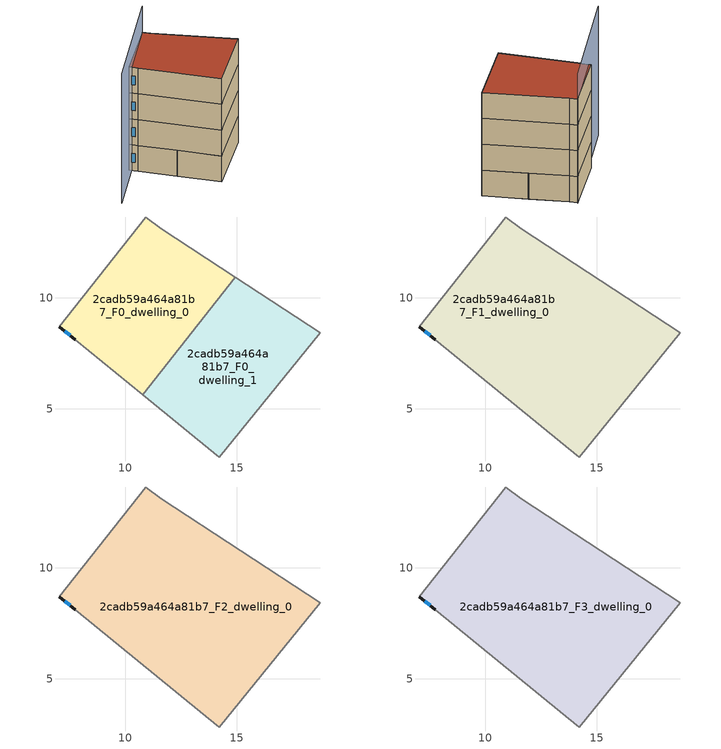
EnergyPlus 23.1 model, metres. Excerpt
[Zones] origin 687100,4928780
2cadb59a464a81b7_F0_dwelling_0
 floor ground (EU_floor_Construction): 10.78,5.65 14.94,10.92 11.62,13.09 10.93,13.62 7.03,8.7 7.76,8.1 z0
 wall outside (EU_wall_Construction): 7.76,8.1 7.03,8.7 z0:3
 wall adiabatic (EU_wall_Construction): 10.78,5.65 7.76,8.1 / 7.03,8.7 10.93,13.62 11.62,13.09 14.94,10.92 z0:3
 wall to 2cadb59a464a81b7_F0_dwelling_1 (EU_wall_Construction): 14.95,10.92 10.78,5.65 z0:3
 window (EU_Window_Construction): 7.52,8.3 7.28,8.5 z1:2
2cadb59a464a81b7_F0_dwelling_1
 floor ground (EU_floor_Construction): 14.22,2.84 18.76,8.42 14.94,10.92 10.78,5.65 z0
 wall adiabatic (EU_wall_Construction): 14.94,10.92 18.76,8.42 14.22,2.84 10.78,5.65 z0:3
2cadb59a464a81b7_F1_dwelling_0
 floor to 2cadb59a464a81b7_F0_dwelling_0 (EU_floor_Construction): 10.78,5.65 14.94,10.92 11.62,13.09 10.93,13.62 7.03,8.7 7.76,8.1 z3
 floor to 2cadb59a464a81b7_F0_dwelling_1 (EU_floor_Construction): 14.22,2.84 18.76,8.42 14.94,10.92 10.78,5.65 z3
 wall outside (EU_wall_Construction): 7.76,8.1 7.03,8.7 z3:6
 wall adiabatic (EU_wall_Construction): 7.03,8.7 10.93,13.62 11.62,13.09 18.76,8.42 14.22,2.84 7.76,8.1 z3:6
 window (EU_Window_Construction): 7.52,8.3 7.28,8.5 z4:5
2cadb59a464a81b7_F2_dwelling_0
 floor to 2cadb59a464a81b7_F1_dwelling_0 (EU_floor_Construction): 14.22,2.84 18.76,8.42 11.62,13.09 10.93,13.62 7.03,8.7 7.76,8.1 z6
 wall outside (EU_wall_Construction): 7.76,8.1 7.03,8.7 z6:9
 wall adiabatic (EU_wall_Construction): 7.03,8.7 10.93,13.62 11.62,13.09 18.76,8.42 14.22,2.84 7.76,8.1 z6:9
 window (EU_Window_Construction): 7.52,8.3 7.28,8.5 z7:8
2cadb59a464a81b7_F3_dwelling_0
 floor to 2cadb59a464a81b7_F2_dwelling_0 (EU_floor_Construction): 14.22,2.84 18.76,8.42 11.62,13.09 10.93,13.62 7.03,8.7 7.76,8.1 z9
 wall outside (EU_wall_Construction): 7.76,8.1 7.03,8.7 z9:12
 wall adiabatic (EU_wall_Construction): 7.03,8.7 10.93,13.62 11.62,13.09 18.76,8.42 14.22,2.84 7.76,8.1 z9:12
 window (EU_Window_Construction): 7.52,8.3 7.28,8.5 z10:11
 roof outside (EU_roof_Construction): 18.76,8.42 14.22,2.84 7.76,8.1 7.03,8.7 10.93,13.62 11.62,13.09 z12
shading: 10.97,13.68 3.86,3.81 z0:15
[Building]
EU S2 Campaign: North Axis=0; Terrain=City; Solar Distribution=FullExterior
[Site:Location]
Bologna: Latitude=44.5; Longitude=11.25; Time Zone=1; Elevation=37
[SizingPeriod:WeatherFileDays]
AnnualSizingPeriod: Begin Month=1; Begin Day of Month=1; End Month=12; End Day of Month=31; Day of Week for Start Day=Monday; Use Weather File Daylight Saving Period=No; Use Weather File Rain and Snow Indicators=No
[MATERIAL]
EU_InternalMass_Material: Roughness=MediumRough; Thickness=0.1; Conductivity=1; Density=1800; Specific Heat=900; Thermal Absorptance=0.9; Solar Absorptance=0.7; Visible Absorptance=0.7
[MATERIAL:NOMASS] Roughness=MediumRough; Thermal Absorptance=0.9; Solar Absorptance=0.7; Visible Absorptance=0.7
Name | Thermal Resistance
EU_wall_NoMass | 0.937881
EU_roof_NoMass | 0.548572
EU_floor_NoMass | 0.71348
[WINDOWMATERIAL:SIMPLEGLAZINGSYSTEM]
EU_Window_SimpleGlazing: UFactor=4.25633; Solar Heat Gain Coefficient=0.85; Visible Transmittance=0.85
[CONSTRUCTION]
EU_wall_Construction: EU_wall_NoMass
EU_roof_Construction: EU_roof_NoMass
EU_floor_Construction: EU_floor_NoMass
EU_InternalMass_Construction: EU_InternalMass_Material
EU_Window_Construction: EU_Window_SimpleGlazing
[ZONE] Type=1; Multiplier=1; Ceiling Height=autocalculate; Floor Area=autocalculate; Part of Total Floor Area=Yes
Name | Volume
2cadb59a464a81b7_F0_dwelling_0 | 93.78
2cadb59a464a81b7_F1_dwelling_0; 2cadb59a464a81b7_F2_dwelling_0; 2cadb59a464a81b7_F3_dwelling_0 | 187.55
2cadb59a464a81b7_F0_dwelling_1 | 93.7786
[INTERNALMASS] Construction=EU_InternalMass_Construction
Name | Zone or ZoneList | Surface Area
2cadb59a464a81b7_F0_dwelling_0_EU_InternalMass | 2cadb59a464a81b7_F0_dwelling_0 | 31.2601
2cadb59a464a81b7_F0_dwelling_1_EU_InternalMass | 2cadb59a464a81b7_F0_dwelling_1 | 31.2595
2cadb59a464a81b7_F1_dwelling_0_EU_InternalMass | 2cadb59a464a81b7_F1_dwelling_0 | 62.5168
2cadb59a464a81b7_F2_dwelling_0_EU_InternalMass | 2cadb59a464a81b7_F2_dwelling_0 | 62.5168
2cadb59a464a81b7_F3_dwelling_0_EU_InternalMass | 2cadb59a464a81b7_F3_dwelling_0 | 62.5168
[OTHEREQUIPMENT] Fuel Type=Electricity; Design Level Calculation Method=Watts/Area; Power per Zone Floor Area=1; Fraction Latent=0; Fraction Radiant=0; Fraction Lost=0; Carbon Dioxide Generation Rate=0; EndUse Subcategory=EU_Step8_InternalGains
Name | Zone or ZoneList or Space or SpaceList | Schedule
EU_Step8_InternalGain_2cadb59a464a81b7_F0_dwelling_0_f000 | 2cadb59a464a81b7_F0_dwelling_0 | EU_Step8_GainSchedule_2cadb59a464a81b7_F0_dwelling_0_f000
EU_Step8_InternalGain_2cadb59a464a81b7_F0_dwelling_1_f000 | 2cadb59a464a81b7_F0_dwelling_1 | EU_Step8_GainSchedule_2cadb59a464a81b7_F0_dwelling_1_f000
EU_Step8_InternalGain_2cadb59a464a81b7_F1_dwelling_0_f000 | 2cadb59a464a81b7_F1_dwelling_0 | EU_Step8_GainSchedule_2cadb59a464a81b7_F1_dwelling_0_f000
EU_Step8_InternalGain_2cadb59a464a81b7_F2_dwelling_0_f000 | 2cadb59a464a81b7_F2_dwelling_0 | EU_Step8_GainSchedule_2cadb59a464a81b7_F2_dwelling_0_f000
EU_Step8_InternalGain_2cadb59a464a81b7_F3_dwelling_0_f000 | 2cadb59a464a81b7_F3_dwelling_0 | EU_Step8_GainSchedule_2cadb59a464a81b7_F3_dwelling_0_f000
[ZONEVENTILATION:DESIGNFLOWRATE] Schedule=EU_AlwaysOn; Design Flow Rate Calculation Method=AirChanges/Hour; Air Changes per Hour=0.687892; Ventilation Type=Natural; Fan Pressure Rise=0; Fan Total Efficiency=1; Constant Term Coefficient=1; Temperature Term Coefficient=0; Velocity Term Coefficient=0; Velocity Squared Term Coefficient=0; Minimum Indoor Temperature=-100; Maximum Indoor Temperature=100; Delta Temperature=-100; Minimum Outdoor Temperature=-100; Maximum Outdoor Temperature=100; Maximum Wind Speed=40
Name | Zone or ZoneList or Space or SpaceList
EU_ConstantAir_2cadb59a464a81b7_F0_dwelling_0 | 2cadb59a464a81b7_F0_dwelling_0
EU_ConstantAir_2cadb59a464a81b7_F0_dwelling_1 | 2cadb59a464a81b7_F0_dwelling_1
EU_ConstantAir_2cadb59a464a81b7_F1_dwelling_0 | 2cadb59a464a81b7_F1_dwelling_0
EU_ConstantAir_2cadb59a464a81b7_F2_dwelling_0 | 2cadb59a464a81b7_F2_dwelling_0
EU_ConstantAir_2cadb59a464a81b7_F3_dwelling_0 | 2cadb59a464a81b7_F3_dwelling_0
[HVACTEMPLATE:THERMOSTAT] Constant Heating Setpoint=20; Constant Cooling Setpoint=50
EU_HeatOnly_2cadb59a464a81b7_F0_dwelling_0; EU_HeatOnly_2cadb59a464a81b7_F0_dwelling_1; EU_HeatOnly_2cadb59a464a81b7_F1_dwelling_0; EU_HeatOnly_2cadb59a464a81b7_F2_dwelling_0; EU_HeatOnly_2cadb59a464a81b7_F3_dwelling_0
[HVACTEMPLATE:ZONE:IDEALLOADSAIRSYSTEM] System Availability Schedule=EU_AlwaysOn; Maximum Heating Supply Air Temperature=50; Minimum Cooling Supply Air Temperature=13; Maximum Heating Supply Air Humidity Ratio=0.0156; Minimum Cooling Supply Air Humidity Ratio=0.0077; Heating Limit=NoLimit; Cooling Limit=NoLimit; Heating Availability Schedule=EU_AlwaysOn; Cooling Availability Schedule=EU_CoolingOff; Dehumidification Control Type=ConstantSensibleHeatRatio; Cooling Sensible Heat Ratio=0.7; Dehumidification Setpoint=60; Humidification Control Type=None; Humidification Setpoint=30; Outdoor Air Method=None; Outdoor Air Flow Rate per Person=0.00944; Outdoor Air Flow Rate per Zone Floor Area=0; Outdoor Air Flow Rate per Zone=0; Demand Controlled Ventilation Type=None; Outdoor Air Economizer Type=NoEconomizer; Heat Recovery Type=None; Sensible Heat Recovery Effectiveness=0.7; Latent Heat Recovery Effectiveness=0.65
Name | Template Thermostat
2cadb59a464a81b7_F0_dwelling_0 | EU_HeatOnly_2cadb59a464a81b7_F0_dwelling_0
2cadb59a464a81b7_F0_dwelling_1 | EU_HeatOnly_2cadb59a464a81b7_F0_dwelling_1
2cadb59a464a81b7_F1_dwelling_0 | EU_HeatOnly_2cadb59a464a81b7_F1_dwelling_0
2cadb59a464a81b7_F2_dwelling_0 | EU_HeatOnly_2cadb59a464a81b7_F2_dwelling_0
2cadb59a464a81b7_F3_dwelling_0 | EU_HeatOnly_2cadb59a464a81b7_F3_dwelling_0
[SIZING:ZONE] Zone Cooling Design Supply Air Temperature Input Method=SupplyAirTemperature; Zone Cooling Design Supply Air Temperature=13; Zone Heating Design Supply Air Temperature Input Method=SupplyAirTemperature; Zone Heating Design Supply Air Temperature=50; Zone Cooling Design Supply Air Humidity Ratio=0.008; Zone Heating Design Supply Air Humidity Ratio=0.008; Cooling Design Air Flow Method=DesignDay; Cooling Design Air Flow Rate=0; Cooling Minimum Air Flow per Zone Floor Area=0.000762; Cooling Minimum Air Flow=0; Cooling Minimum Air Flow Fraction=0.2; Heating Design Air Flow Method=DesignDay; Heating Design Air Flow Rate=0; Heating Maximum Air Flow per Zone Floor Area=0.002032; Heating Maximum Air Flow=0.141576; Heating Maximum Air Flow Fraction=0.3; Account for Dedicated Outdoor Air System=No; Dedicated Outdoor Air System Control Strategy=NeutralSupplyAir; Dedicated Outdoor Air Low Setpoint Temperature for Design=autosize; Dedicated Outdoor Air High Setpoint Temperature for Design=autosize; Zone Load Sizing Method=Sensible Load Only No Latent Load; Zone Latent Cooling Design Supply Air Humidity Ratio Input Method=HumidityRatioDifference; Zone Cooling Design Supply Air Humidity Ratio Difference=0.005; Zone Latent Heating Design Supply Air Humidity Ratio Input Method=HumidityRatioDifference; Zone Humidification Design Supply Air Humidity Ratio Difference=0.005
2cadb59a464a81b7_F0_dwelling_0; 2cadb59a464a81b7_F0_dwelling_1; 2cadb59a464a81b7_F1_dwelling_0; 2cadb59a464a81b7_F2_dwelling_0; 2cadb59a464a81b7_F3_dwelling_0
[SCHEDULE:CONSTANT]
Name | Hourly Value
EU_AlwaysOn | 1
EU_CoolingOff | 0
[SCHEDULE:FILE] Column Number=1; Rows to Skip at Top=0; Number of Hours of Data=8760; Column Separator=Comma; Interpolate to Timestep=No; Minutes per Item=60; Adjust Schedule for Daylight Savings=Yes
Name | File
EU_Step8_GainSchedule_2cadb59a464a81b7_F0_dwelling_0_f000 | ../../schedules/2cadb59a464a81b7/2cadb59a464a81b7_F0_dwelling_0_f000_gain.csv
EU_Step8_GainSchedule_2cadb59a464a81b7_F0_dwelling_1_f000 | ../../schedules/2cadb59a464a81b7/2cadb59a464a81b7_F0_dwelling_1_f000_gain.csv
EU_Step8_GainSchedule_2cadb59a464a81b7_F1_dwelling_0_f000 | ../../schedules/2cadb59a464a81b7/2cadb59a464a81b7_F1_dwelling_0_f000_gain.csv
EU_Step8_GainSchedule_2cadb59a464a81b7_F2_dwelling_0_f000 | ../../schedules/2cadb59a464a81b7/2cadb59a464a81b7_F2_dwelling_0_f000_gain.csv
EU_Step8_GainSchedule_2cadb59a464a81b7_F3_dwelling_0_f000 | ../../schedules/2cadb59a464a81b7/2cadb59a464a81b7_F3_dwelling_0_f000_gain.csv
